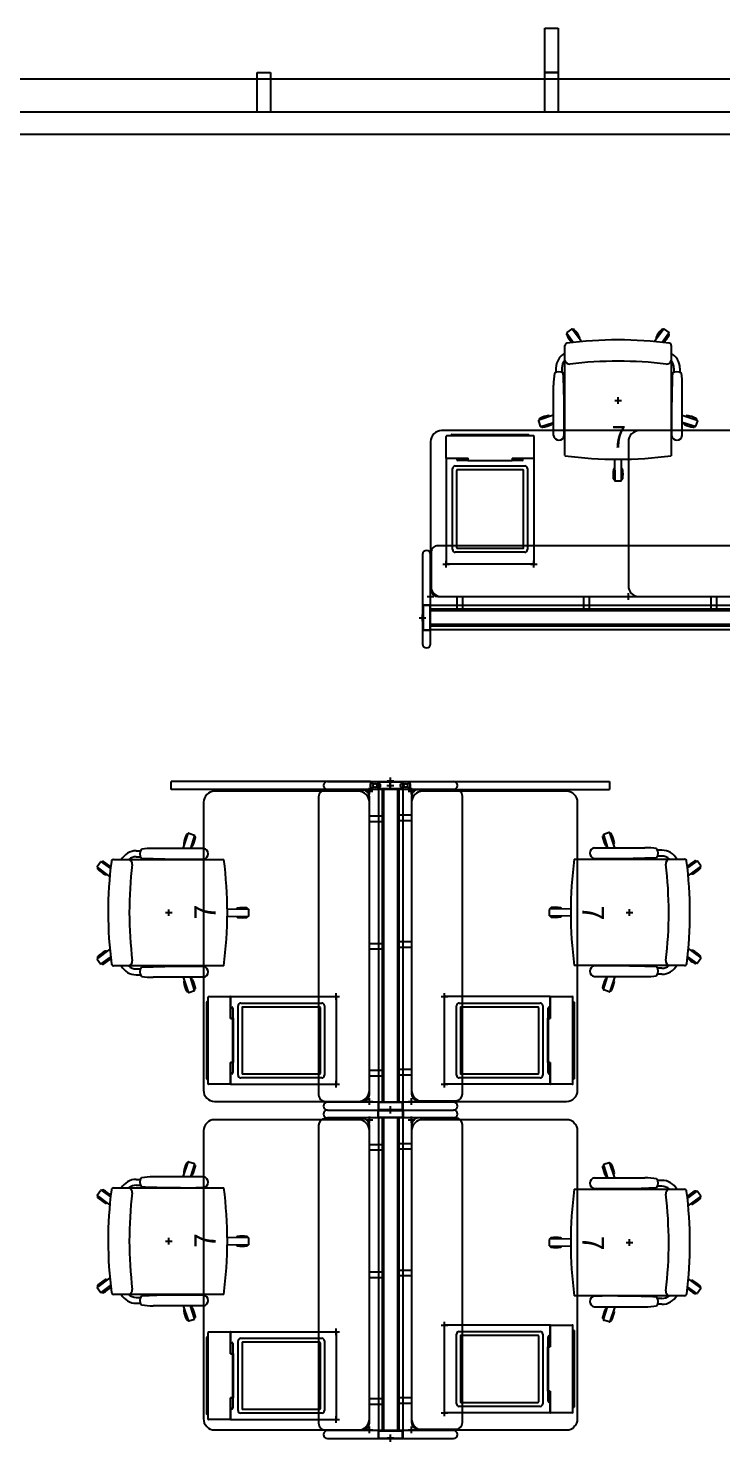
# Model space of a CAD drawing. Header units: millimetres. Extents: x 10479 to 135323, y 879012 to 965592.
# Drawn here: x 51317 to 54451, y 944636 to 950982 of the extents above; entities that cross this region are included whole.
import ezdxf
from ezdxf.enums import TextEntityAlignment as Align

# ---------------------------------------------------------------- set-up
doc = ezdxf.new("R2010")
doc.units = ezdxf.units.MM
doc.header["$PDMODE"] = 2
doc.header["$PDSIZE"] = 15
doc.linetypes.add('03-A31 아트페어 전시관 단면도$0$1층 평면도$0$1층배치도$0$PHANTOM2', pattern=[1.25, 0.625, -0.125, 0.125, -0.125, 0.125, -0.125])
for name, color, linetype in [('$2d', 7, 'Continuous'), ('$2dpanl', 1, 'Continuous'), ('$CHAR', 3, 'Continuous'), ('$point', 6, 'Continuous'), ('퍼시스', 210, 'Continuous'), ('퍼시스물량산출제외', 7, 'Continuous')]:
    doc.layers.add(name, color=color, linetype=linetype)
doc.styles.add('돋움', font='')
doc.styles.get('돋움').set_extended_font_data('Dotum')

# ---------------------------------------------------------------- blocks, each defined once
blk = doc.blocks.new('GFN142J')
at = {"layer": '$2dpanl', "color": 0}
for p, q in [((0, -55.5), (0, 284.5)), ((36, 284.5), (36, 55.5)), ((1447, 284.5), (1447, 55.5)), ((1483, -55.5), (1483, 284.5)), ((1, 56.5), (1.2, 56.5)), ((1.2, 56.5), (34.8, 56.5)), ((2.2, -54.5), (2.2, 54.5)), ((2.2, 54.5), (33.8, 54.5)), ((33.8, 54.5), (33.8, -54.5)), ((34.8, 56.5), (35, 56.5)), ((36, 55.5), (36, 6)), ((36, 55), (1447, 55)), ((36, 38), (1447, 38)), ((36, 31.5), (1447, 31.5)), ((36, 6), (36, -6)), ((1447, 55.5), (1447, 6)), ((1447, 6), (1447, -6)), ((1448.2, 56.5), (1448, 56.5)), ((1481.8, 56.5), (1448.2, 56.5)), ((1449.2, 54.5), (1449.2, -54.5)), ((1480.8, 54.5), (1449.2, 54.5)), ((1480.8, -54.5), (1480.8, 54.5)), ((1482, 56.5), (1481.8, 56.5)), ((0, -284.5), (0, -55.5)), ((1.2, -56.5), (1, -56.5)), ((34.8, -56.5), (1.2, -56.5)), ((33.8, -54.5), (2.2, -54.5)), ((35, -56.5), (34.8, -56.5)), ((36, -6), (36, -55.5)), ((36, -31.5), (1447, -31.5)), ((36, -38), (1447, -38)), ((36, -55), (1447, -55)), ((36, -55.5), (36, -284.5)), ((1447, -6), (1447, -55.5)), ((1447, -55.5), (1447, -284.5)), ((1448, -56.5), (1448.2, -56.5)), ((1448.2, -56.5), (1481.8, -56.5)), ((1449.2, -54.5), (1480.8, -54.5)), ((1481.8, -56.5), (1482, -56.5)), ((1483, -284.5), (1483, -55.5))]:
    blk.add_line(p, q, dxfattribs=at)
for centre, radius, start, end in [((18, 284.5), 18, 0.00005, 180), ((1465, 284.5), 18, 0, 179.99995), ((1, 55.5), 1, 90, 180), ((35, 55.5), 1, 0, 90), ((35.5, 6), 0.5, 306.91716, 0), ((1448, 55.5), 1, 90, 180), ((1447.5, 6), 0.5, 180, 233.08284), ((1482, 55.5), 1, 0, 90), ((1, -55.5), 1, 180, 270), ((35, -55.5), 1, 270, 0), ((35.5, -6), 0.5, 0, 53.08284), ((1447.5, -6), 0.5, 126.91716, 180), ((1448, -55.5), 1, 180, 270), ((1482, -55.5), 1, 270, 0), ((18, -284.5), 18, 180.00005, 359.99994), ((1465, -284.5), 18, 180.00006, 359.99995)]:
    blk.add_arc(centre, radius, start, end, dxfattribs=at)
at = {"layer": '$point'}
for p in [(0, 0), (1483, 0)]:
    blk.add_point(p, dxfattribs=at)
blk = doc.blocks.new('의자_사무용의자_퍼시스_CH0501')
at = {"layer": '퍼시스'}
for p, q in [((-209.8, 322.8, 0), (-230.8, 307.5, 0)), ((-165.2, 266, 0), (-207, 322.3, 0)), ((163.7, 266, 0), (205.6, 322.3, 0)), ((208.4, 322.8, 0), (229.4, 307.5, 0)), ((-231.3, 304.7, 0), (-200.7, 262.4, 0)), ((229.9, 304.7, 0), (199.6, 262.8, 0)), ((-240.2, -248.7), (-240.2, 248.7)), ((240.2, 249), (240.2, -249)), ((-280.5, 146.8), (-280.5, 127.4)), ((-253.9, 146.8), (-253.9, 127.2)), ((252.5, 146.8), (252.5, 127.2)), ((279.1, 146.8), (279.1, 127.4)), ((-291.4, -158), (-291.4, 70)), ((290, -158), (290, 70)), ((-360, -91.1), (-351.9, -115.8)), ((-291.4, -65.9), (-358.7, -88.5)), ((-349.4, -117.1), (-291.4, -98.7)), ((290, -65.9), (357.3, -88.5)), ((348, -117.1), (290, -98.7)), ((358.6, -91.1), (350.5, -115.8)), ((-16.6, -264.9), (-15.1, -360.2)), ((14.9, -360.2), (15.9, -264.9)), ((-13.1, -362.2), (12.9, -362.2))]:
    blk.add_line(p, q, dxfattribs=at)
for centre, radius, start, end in [((-208.6, 321.1, 0), 2.02, 36.60291, 125.39709), ((-201.3, 316.4, 0), 5.26, 44.76436, 137.84283), ((-306.4, 216.8, 0), 150, 27.64629, 43.50301), ((304.9, 216.8, 0), 150, 136.49699, 152.35371), ((199.9, 316.4, 0), 5.26, 42.15717, 135.23564), ((207.2, 321.1, 0), 2.02, 54.60291, 143.39709), ((-230.2, 248.7), 10, 97.43298, 180), ((-227.3, 297.4, 0), 5.29, 114.2057, 206.91653), ((-100.2, 366.6, 0), 150, 208.49699, 224.35371), ((-229.7, 305.9, 0), 2, 126, 216), ((1.4, -1526.3), 1800, 82.65482, 97.43298), ((-203.8, 265.4, 0), 5.14, 225.02432, 227.4759), ((-178.1, 284.1, 0), 5.13, 301.72005, 27.03383), ((176.6, 284.1, 0), 5.13, 152.96617, 238.27995), ((98.8, 366.6, 0), 150, 315.7942, 331.50301), ((225.9, 297.4, 0), 5.29, 333.08347, 65.7943), ((228.2, 305.9, 0), 2, 324, 54), ((230.2, 249), 10, 0, 82.65482), ((-204.2, 146.8), 76.3, 118.15329, 180), ((202.8, 146.8), 76.3, 0, 61.84671), ((-267.4, 96.6), 33.4, 52.75918, 127.24082), ((-204.2, 146.8), 49.7, 136.4158, 180), ((-220, 185), 20.5, 190.85362, 276.3109), ((1.4, -1622.1), 1800, 83.09377, 96.9925), ((220.1, 185.3), 20.6, 263.72681, 348.08907), ((202.8, 146.8), 49.7, 360, 41.1552), ((266, 96.6), 33.4, 52.75918, 127.24082), ((82.4, 70), 373.9, 171.82038, 180), ((-5272.7, -85.4), 5029.7, 359.173, 2.37692), ((5271.2, -85.4), 5029.7, 177.62308, 180.827), ((-83.9, 70), 373.9, 0, 8.17962), ((-358.1, -90.4), 2.02, 108.583, 197.417), ((-351.3, -85, 0), 5.26, 116.77893, 209.83723), ((-289.1, -215.6, 0), 150, 99.64629, 115.50301), ((-350, -115.2), 2, 198, 288), ((-341.3, -115.6), 5.24, 185.79104, 279.52053), ((-367.8, 26.7), 150, 280.49699, 296.35371), ((-313.4, -72.8, 0), 5.13, 13.59953, 99.02346), ((-303.5, -103.1), 5.13, 296.96689, 24.1581), ((302.1, -103.1), 5.13, 155.8419, 243.03311), ((366.4, 26.7), 150, 243.64629, 259.50301), ((312, -72.8, 0), 5.13, 80.97654, 166.40047), ((287.6, -215.6, 0), 150, 64.49699, 80.35371), ((339.9, -115.6), 5.24, 260.47947, 354.20896), ((348.6, -115.2), 2, 252, 342), ((349.8, -85, 0), 5.26, 330.16277, 63.22107), ((356.6, -90.4), 2.02, 342.583, 71.417), ((-267.4, -153.6), 24.4, 190.38886, 349.61114), ((266, -153.6), 24.4, 190.38886, 349.61114), ((1.4, 1535), 1800, 262.28745, 277.62518), ((127.3, -333.2), 150, 171.64629, 187.50301), ((-15.9, -312.4), 5.34, 91.136, 169.92403), ((15.6, -312.4), 5.34, 10.07597, 91.98456), ((-127.5, -333.2), 150, 352.49699, 8.35371), ((-16.2, -352), 5.27, 188.83662, 282.04116), ((-13.1, -360.2), 2, 180, 270), ((12.9, -360.2), 2, 270, 0), ((16, -352), 5.27, 257.95884, 351.16338)]:
    blk.add_arc(centre, radius, start, end, dxfattribs=at)
blk.add_point((0, 0), dxfattribs=at)
blk.add_text('7', height=100).set_placement((-31.1, -212.4))
blk = doc.blocks.new('GFN4092F')
at = {"layer": '$2dpanl', "color": 0}
for p, q in [((-8.5, -49.6), (-8.5, -60.4)), ((-4.6, -45.3), (-8.2, -48.9)), ((-8.2, -61.1), (-5.8, -63.7)), ((3.9, -45), (-3.9, -45)), ((8.2, -48.9), (4.6, -45.3)), ((5.8, -63.7), (8.2, -61.1)), ((8.5, -60.4), (8.5, -49.6)), ((-18, -90.4), (-18, -990.4)), ((-18, -90.4), (18, -90.4)), ((-8.5, -79.4), (-8.5, -89.4)), ((-5.8, -76.1), (-8.2, -78.7)), ((7.5, -90.4), (-7.5, -90.4)), ((8.2, -78.7), (5.8, -76.1)), ((8.5, -89.4), (8.5, -79.4)), ((18, -90.4), (18, -990.4)), ((18, -990.4), (-18, -990.4))]:
    blk.add_line(p, q, dxfattribs=at)
blk.add_circle((0, -69.9), 8.5, dxfattribs=at)
for centre, start, end in [((-7.5, -49.6), 135, 180), ((-7.5, -60.4), 180, 223), ((-3.9, -46), 90, 135), ((3.9, -46), 45, 90), ((7.5, -49.6), 0, 45), ((7.5, -60.4), 317, 0), ((-7.5, -79.4), 137, 180), ((-7.5, -89.4), 180, 270), ((7.5, -89.4), 270, 0), ((7.5, -79.4), 0, 43)]:
    blk.add_arc(centre, 1, start, end, dxfattribs=at)
at = {"layer": '$point'}
blk.add_point((0, 0), dxfattribs=at)
blk = doc.blocks.new('GTN214')
at = {"layer": '$2d', "color": 0}
for p, q in [((180, -32.8), (155, -32.8)), ((155, -95), (155, -32.8)), ((180, -95), (180, -32.8)), ((731, -95), (731, -32.8)), ((756, -32.8), (731, -32.8)), ((756, -95), (756, -32.8)), ((1303, -95), (1303, -32.8)), ((1303, -32.8), (1328, -32.8)), ((1328, -95), (1328, -32.8)), ((39, -125), (39, -295)), ((1414, -95), (69, -95)), ((1444, -295), (1444, -125)), ((69, -325), (1414, -325))]:
    blk.add_line(p, q, dxfattribs=at)
for centre, start, end in [((69, -125), 90, 180), ((1414, -125), 0, 90), ((69, -295), 180, 270), ((1414, -295), 270, 0)]:
    blk.add_arc(centre, 30, start, end, dxfattribs=at)
at = {"layer": '$point'}
for p in [(0, 0), (1483, 0)]:
    blk.add_point(p, dxfattribs=at)
blk = doc.blocks.new('책상_책상_퍼시스_GDN014M')
at = {"layer": '퍼시스'}
for p, q in [((1350, 0), (50, 0)), ((0, -50), (0, -700)), ((1400, -700), (1400, -50)), ((50, -750), (1350, -750))]:
    blk.add_line(p, q, dxfattribs=at)
for centre, start, end in [((50, -50), 90, 180), ((1350, -50), 0, 90), ((50, -700), 180, 270), ((1350, -700), 270, 0)]:
    blk.add_arc(centre, 50, start, end, dxfattribs=at)
for p in [(0, 0), (1400, 0)]:
    blk.add_point(p, dxfattribs=at)
at = {"layer": '퍼시스', "flags": 8}
for tag, p in [('CODE', (554.5, -406.8)), ('SIZE', (554.5, -566.8))]:
    blk.add_attdef(tag, text='', height=60, dxfattribs=at).set_placement(p, align=Align.BOTTOM_LEFT)
at = {"layer": '퍼시스'}
blk.add_attdef('COLOR', text='', height=60, dxfattribs=at).set_placement((554.5, -486.8), align=Align.BOTTOM_LEFT)
blk = doc.blocks.new('GFN142WA')
at = {"layer": '$2dpanl', "color": 0}
for p, q in [((0, -55.5), (0, 118.5)), ((36, 118.5), (36, 55.5)), ((1447, 118.5), (1447, 55.5)), ((1483, -55.5), (1483, 118.5)), ((1, 56.5), (1.2, 56.5)), ((1.2, 56.5), (34.8, 56.5)), ((2.2, -54.5), (2.2, 54.5)), ((2.2, 54.5), (33.8, 54.5)), ((33.8, 54.5), (33.8, -54.5)), ((34.8, 56.5), (35, 56.5)), ((36, 55.5), (36, 6)), ((36, 55), (1447, 55)), ((36, 38), (1447, 38)), ((36, 31.5), (1447, 31.5)), ((36, 6), (36, -6)), ((1447, 55.5), (1447, 6)), ((1447, 6), (1447, -6)), ((1448.2, 56.5), (1448, 56.5)), ((1481.8, 56.5), (1448.2, 56.5)), ((1449.2, 54.5), (1449.2, -54.5)), ((1480.8, 54.5), (1449.2, 54.5)), ((1480.8, -54.5), (1480.8, 54.5)), ((1482, 56.5), (1481.8, 56.5)), ((0, -285.5), (0, -55.5)), ((1.2, -56.5), (1, -56.5)), ((34.8, -56.5), (1.2, -56.5)), ((33.8, -54.5), (2.2, -54.5)), ((35, -56.5), (34.8, -56.5)), ((36, -6), (36, -55.5)), ((36, -31.5), (1447, -31.5)), ((36, -38), (1447, -38)), ((36, -55), (1447, -55)), ((36, -55.5), (36, -285.5)), ((1447, -6), (1447, -55.5)), ((1447, -55.5), (1447, -285.5)), ((1448, -56.5), (1448.2, -56.5)), ((1448.2, -56.5), (1481.8, -56.5)), ((1449.2, -54.5), (1480.8, -54.5)), ((1481.8, -56.5), (1482, -56.5)), ((1483, -285.5), (1483, -55.5))]:
    blk.add_line(p, q, dxfattribs=at)
for centre, radius, start, end in [((18, 118.5), 18, 0.00005, 180), ((1465, 118.5), 18, 0, 179.99995), ((1, 55.5), 1, 90, 180), ((35, 55.5), 1, 0, 90), ((35.5, 6), 0.5, 306.91716, 0), ((1448, 55.5), 1, 90, 180), ((1447.5, 6), 0.5, 180, 233.08284), ((1482, 55.5), 1, 0, 90), ((1, -55.5), 1, 180, 270), ((35, -55.5), 1, 270, 0), ((35.5, -6), 0.5, 0, 53.08284), ((1447.5, -6), 0.5, 126.91716, 180), ((1448, -55.5), 1, 180, 270), ((1482, -55.5), 1, 270, 0), ((18, -285.5), 18, 180.00005, 359.99994), ((1465, -285.5), 18, 180.00006, 359.99995)]:
    blk.add_arc(centre, radius, start, end, dxfattribs=at)
at = {"layer": '$point'}
for p in [(0, 0), (1483, 0)]:
    blk.add_point(p, dxfattribs=at)
blk = doc.blocks.new('서랍_서랍_퍼시스_엑스페이스')
at = {"layer": '퍼시스', "linetype": 'Continuous'}
for p, q in [((1, 0), (395, 0)), ((0, -477), (0, -1)), ((41, -54), (355, -54)), ((396, -477), (396, -1)), ((29, -431.5), (29, -66)), ((47, -74), (47, -423.5)), ((347, -72), (49, -72)), ((349, -423.5), (349, -74)), ((367, -66), (367, -431.5)), ((355, -443.5), (41, -443.5)), ((49, -425.5), (347, -425.5)), ((0, -577), (0, -478.5)), ((0.5, -477.5), (98.5, -477.5)), ((98.5, -478), (0.5, -478)), ((48, -472.5), (48, -472.6)), ((53, -467.5), (97.5, -467.5)), ((97.5, -467.5), (98, -468)), ((97.5, -477.5), (97.5, -467.5)), ((97.5, -477.5), (98, -477)), ((98, -466.5), (298, -466.5)), ((98, -477), (98, -466.5)), ((98.5, -478), (98.5, -468)), ((99, -467.5), (101, -467.5)), ((297, -467.5), (101.1, -467.5)), ((297.5, -468), (297.5, -478)), ((297.5, -477.5), (395.5, -477.5)), ((395.5, -478), (297.5, -478)), ((298, -477), (298, -466.5)), ((298, -468), (298.5, -467.5)), ((298.5, -477.5), (298, -477)), ((298.5, -467.5), (343.1, -467.5)), ((298.5, -467.5), (298.5, -477.5)), ((348, -472.5), (348, -472.6)), ((396, -478.5), (396, -577)), ((3, -580), (393, -580)), ((24, -584.1), (24, -580)), ((371.1, -585), (25, -585)), ((372, -580), (372, -584.1))]:
    blk.add_line(p, q, dxfattribs=at)
for centre, radius, start, end in [((1, -1), 1, 90, 180), ((395, -1), 1, 0, 90), ((41, -66), 12, 90, 180), ((355, -66), 12, 0, 90), ((49, -74), 2, 90, 180), ((347, -74), 2, 0, 90), ((41, -431.5), 12, 180, 270), ((49, -423.5), 2, 180, 270), ((347, -423.5), 2, 270, 0), ((355, -431.5), 12, 270, 0), ((0.5, -477), 0.5, 180, 270), ((0.5, -478.5), 0.5, 90, 180), ((53, -472.5), 4.95, 90, 180), ((53, -472.6), 4.95, 180, 270), ((99, -468), 0.5, 90, 180), ((101, -468), 0.5, 70.8728, 90), ((297, -468), 0.5, 0, 90), ((343.1, -472.5), 4.95, 0, 90), ((343.1, -472.6), 4.95, 270, 0), ((395.5, -477), 0.5, 270, 0), ((395.5, -478.5), 0.5, 0, 90), ((3, -577), 3, 180, 270), ((25, -584.1), 0.95, 180, 270), ((371.1, -584.1), 0.95, 270, 0), ((393, -577), 3, 270, 0)]:
    blk.add_arc(centre, radius, start, end, dxfattribs=at)
at = {"layer": '퍼시스', "linetype": 'Continuous', "start_tangent": (-0.999993, 0.003708), "end_tangent": (-0.993211, -0.116326)}
blk.add_spline([(101.1, -467.5), (101, -467.5)], degree=3, dxfattribs=at)
at = {"layer": '퍼시스'}
for p in [(0, 0), (396, 0)]:
    blk.add_point(p, dxfattribs=at)
for tag, p in [('CODE', (29, -273.5)), ('SIZE', (29, -433.5))]:
    blk.add_attdef(tag, text='', height=60, dxfattribs=at).set_placement(p, align=Align.BOTTOM_LEFT)
at = {"layer": '퍼시스', "flags": 8}
blk.add_attdef('COLOR', text='', height=60, dxfattribs=at).set_placement((29, -353.5), align=Align.BOTTOM_LEFT)
blk = doc.blocks.new('14F')
at = {"color": 8}
for p, q in [((-146348.1, 777821.9), (-146288.1, 777821.9)), ((-146348.1, 777621.9), (-146348.1, 777821.9)), ((-146288.1, 777821.9), (-146288.1, 777621.9)), ((-132578.1, 777591.9), (-167468.1, 777591.9)), ((-147648.1, 777621.9), (-147588.1, 777621.9)), ((-147648.1, 777441.9), (-147648.1, 777621.9)), ((-147588.1, 777621.9), (-147588.1, 777441.9)), ((-146348.1, 777621.9), (-146288.1, 777621.9)), ((-146348.1, 777441.9), (-146348.1, 777621.9)), ((-146288.1, 777621.9), (-146348.1, 777621.9)), ((-146288.1, 777621.9), (-146288.1, 777441.9)), ((-132578.1, 777441.9), (-167468.1, 777441.9)), ((-147588.1, 777441.9), (-147648.1, 777441.9)), ((-146288.1, 777441.9), (-146348.1, 777441.9)), ((-136817.1, 777341.9), (-168118.1, 777341.9))]:
    blk.add_line(p, q, dxfattribs=at)
at = {"color": 8, "linetype": 'ByBlock', "ltscale": 0.1, "style": '돋움'}
for tag, p in [('HRD기획팀', (-160031.5, 780698.2, 0)), ('인재전략팀', (-162408.7, 780698.2, 0)), ('기업문화팀', (-157519.3, 780698.2, 0)), ('뷰티교육팀', (-152663.4, 780698.2, 0)), ('자산관리팀', (-147978.3, 780698.2, 0)), ('그룹HR팀', (-166987.1, 780698.2, 0)), ('법무팀', (-145354.1, 780698.2, 0)), ('특허팀', (-142261.1, 780698.2, 0)), ('상표팀', (-139438.1, 780698.2, 0))]:
    blk.add_attdef(tag, text='', height=356.2, rotation=90, dxfattribs=at).set_placement(p, align=Align.MIDDLE_CENTER)
at = {"color": 8, "style": '돋움'}
blk.add_attdef('1', text='', height=420, rotation=180, dxfattribs=at).set_placement((-143911.2, 758189), align=Align.MIDDLE)

msp = doc.modelspace()

# ---------------------------------------------------------------- block references
at = {"layer": '$CHAR', "color": 1}
msp.add_blockref('14F', (200000, 173159.8), dxfattribs=at)
at = {"layer": '퍼시스'}
msp.add_blockref('의자_사무용의자_퍼시스_CH0501', (53982.1, 949300.4), dxfattribs=at)
at = {"layer": '퍼시스', "linetype": '03-A31 아트페어 전시관 단면도$0$1층 평면도$0$1층배치도$0$PHANTOM2', "ltscale": 100}
for p, rotation in [((54534.9, 948415.3), 180), ((55428.9, 948415.3), 180), ((52859.1, 947536.8), 270), ((53049.1, 946136.8), 90), ((52859.1, 946053.8), 270), ((53049.1, 944653.8), 90)]:
    msp.add_blockref('책상_책상_퍼시스_GDN014M', p, dxfattribs=dict(at, rotation=rotation))
at = {"layer": '퍼시스'}
for name, p, rotation in [('서랍_서랍_퍼시스_엑스페이스', (53601.8, 948561.8), 180), ('의자_사무용의자_퍼시스_CH0501', (51952, 946988.7), 90), ('의자_사무용의자_퍼시스_CH0501', (54033.2, 946990.1), 270), ('서랍_서랍_퍼시스_엑스페이스', (52709.1, 946609.8), 270), ('서랍_서랍_퍼시스_엑스페이스', (53198.1, 946213.8), 90), ('의자_사무용의자_퍼시스_CH0501', (51952, 945505.7), 90), ('의자_사무용의자_퍼시스_CH0501', (54033.2, 945499.8), 270), ('서랍_서랍_퍼시스_엑스페이스', (52709.1, 945096.2), 270), ('서랍_서랍_퍼시스_엑스페이스', (53198.1, 944730.8), 90)]:
    msp.add_blockref(name, p, dxfattribs=dict(at, rotation=rotation))
at = {"layer": '퍼시스물량산출제외', "linetype": '03-A31 아트페어 전시관 단면도$0$1층 평면도$0$1층배치도$0$PHANTOM2', "ltscale": 100}
for p, rotation in [((54581.9, 948320.3), 180), ((52954.1, 947580.8), 270), ((52954.1, 946100.8), 90), ((52954.1, 946097.8), 270), ((52954.1, 944617.8), 90)]:
    msp.add_blockref('GTN214', p, dxfattribs=dict(at, rotation=rotation))
at = {"layer": '퍼시스물량산출제외'}
for name, p, rotation in [('GFN142WA', (54581.9, 948320.3), 180), ('GFN4092F', (52954.1, 947562.8), 270), ('GFN142J', (52954.1, 947580.8), 270), ('GFN4092F', (52953.1, 947562.8), 90), ('GFN142J', (52954.1, 946097.8), 270)]:
    msp.add_blockref(name, p, dxfattribs=dict(at, rotation=rotation))

doc.saveas('drawing.dxf')
